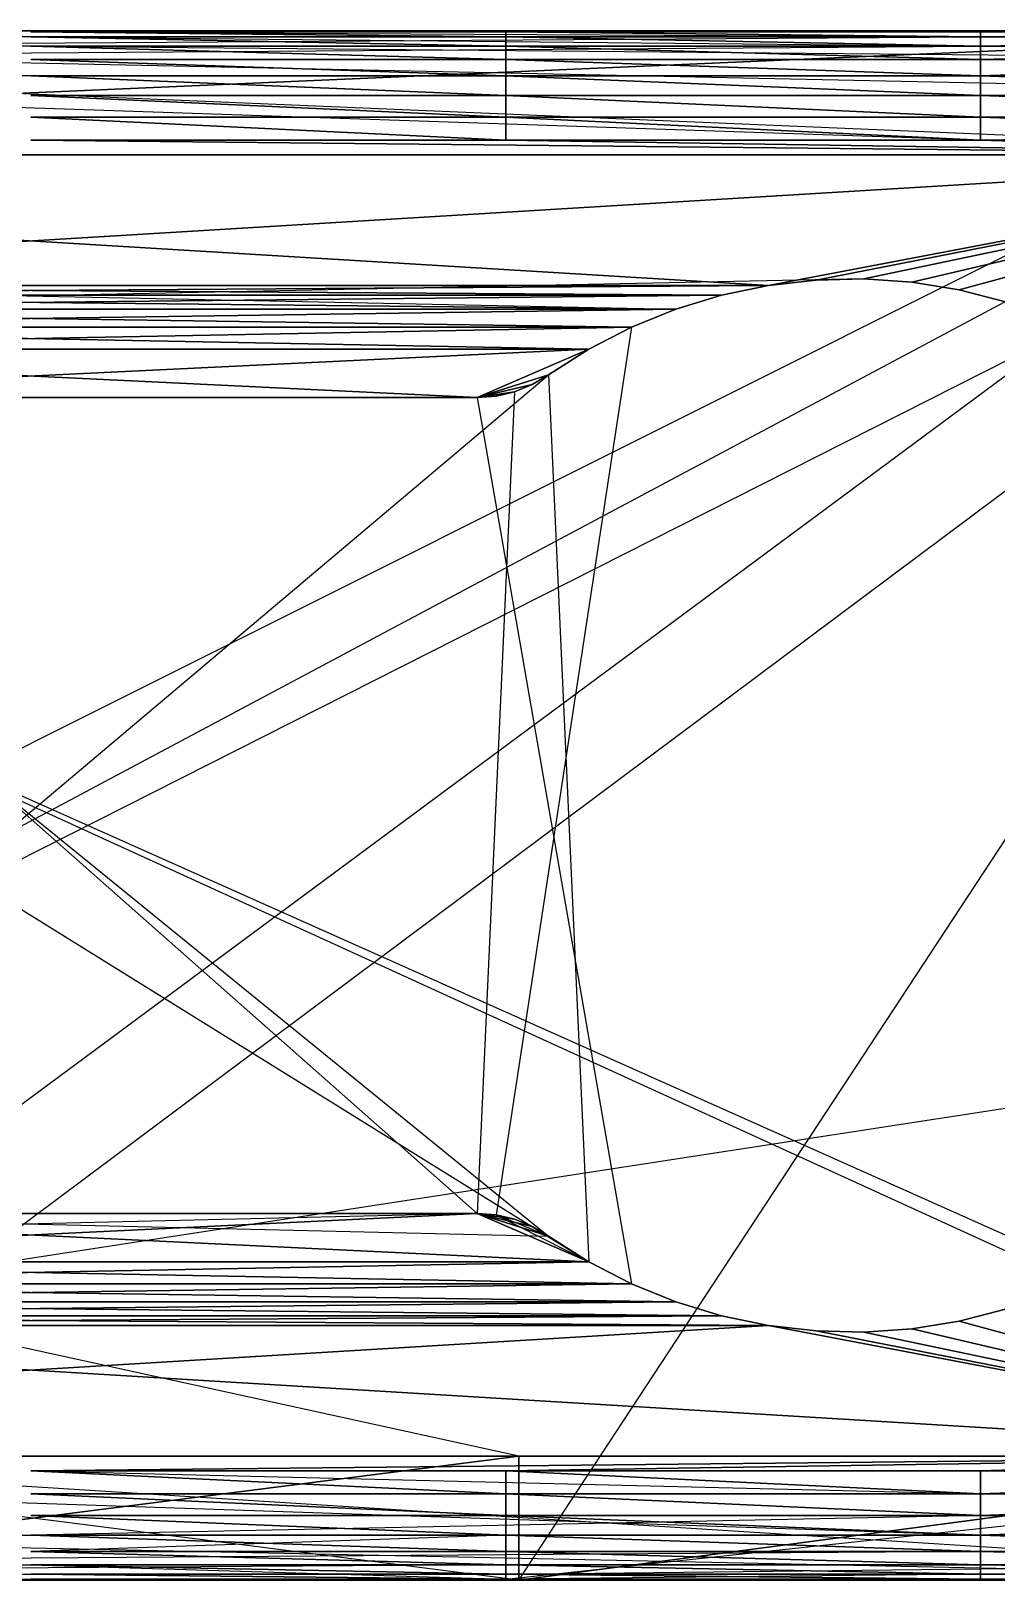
# Model space of a CAD drawing. Extents: x -1 to 48, y -1.5 to 23.
# Drawn here: x 23.5 to 38.76, y -1.47 to 23.01 of the extents above; entities that cross this region are included whole.
import ezdxf

# ---------------------------------------------------------------- set-up
doc = ezdxf.new("R2010")
doc.units = 0
doc.layers.get('0').update_dxf_attribs({"linetype": 'CONTINUOUS'})

msp = doc.modelspace()

# ---------------------------------------------------------------- linework, layer by layer
at = {"color": 7}
for points in [[(23.504, 22.773, -1.918), (31.011, 22.773, -1.918), (31.011, 22.564, -2.226), (31.011, 22.773, -1.918), (23.504, 22.773, -1.918), (31.011, 22.564, -2.226), (31.011, 22.564, -2.226), (38.518, 22.564, -2.226), (31.011, 22.773, -1.918), (31.011, 22.564, -2.226), (31.011, 22.564, -2.226), (38.518, 22.301, -2.489), (38.518, 22.564, -2.226), (31.011, 22.564, -2.226), (38.518, 22.564, -2.226), (38.518, 22.301, -2.489), (46.024, 22.554, -2.238), (38.518, 22.564, -2.226), (38.518, 22.564, -2.226), (46.024, 22.75, -1.958), (38.518, 22.773, -1.918), (38.518, 22.564, -2.226), (31.011, 22.773, -1.918), (38.518, 22.773, -1.918), (31.011, 22.919, -1.575), (31.011, 22.773, -1.918), (23.504, 22.919, -1.575), (31.011, 22.773, -1.918), (31.011, 22.919, -1.575), (23.504, 22.919, -1.575), (38.518, 22.773, -1.918), (46.024, 22.894, -1.649), (38.518, 22.919, -1.575), (38.518, 22.773, -1.918), (31.011, 22.919, -1.575), (38.518, 22.919, -1.575), (31.011, 22.998, -1.212), (31.011, 22.919, -1.575), (23.504, 22.998, -1.212), (31.011, 22.919, -1.575), (31.011, 22.998, -1.212), (23.504, 22.998, -1.212), (38.518, 22.919, -1.575), (46.024, 22.982, -1.319), (38.518, 22.998, -1.212), (38.518, 22.919, -1.575), (31.011, 22.998, -1.212), (38.518, 22.998, -1.212), (46.024, 23.012, -0.979), (31.011, 22.998, -1.212), (31.011, 22.998, -1.212), (38.518, 22.919, -1.575), (38.518, 22.998, -1.212), (31.011, 22.998, -1.212), (46.024, 23.012, -0.979), (0.984, 23.012, -0.979)], [(0.984, 23.012, -0.979), (46.024, 23.012, -0.979), (0.984, 23.012, 9.791)], [(0.984, 23.012, 9.791), (46.024, 23.012, -0.979), (46.024, 23.012, 9.791), (0.984, 23.012, 9.791), (32.325, 3.561, -2.937), (31.686, 3.968, -2.937), (30.559, 4.325, -2.937), (32.325, 3.561, -2.937), (16.45, 4.325, -2.937), (32.325, 3.561, -2.937), (30.559, 4.325, -2.937), (16.45, 4.325, -2.937)], [(0.984, 21.054, 9.791), (46.024, 23.012, 9.791), (0.984, 21.054, 9.791)], [(0.984, 23.012, 9.791), (46.024, 23.012, 9.791), (46.024, 23.012, 9.791), (46.024, 21.054, 9.791), (0.984, 21.054, 9.791), (46.024, 23.012, 9.791), (46.024, 23.012, 9.791), (47.283, 22.554, 9.791), (46.024, 21.054, 9.791), (46.024, 23.012, 9.791), (46.024, 23.012, 9.791), (47.004, 22.75, 9.791), (47.283, 22.554, 9.791), (46.024, 23.012, 9.791), (46.024, 23.012, 9.791), (46.694, 22.894, 9.791), (47.004, 22.75, 9.791), (46.024, 23.012, 9.791), (46.024, 23.012, 9.791), (46.364, 22.982, 9.791), (46.694, 22.894, 9.791), (46.024, 23.012, 9.791), (0.984, 0.492, 9.791)], [(46.024, 23.012, -0.979), (38.518, 22.998, -1.212), (31.011, 22.998, -1.212), (46.024, 23.012, -0.979), (23.504, 22.998, -1.212), (31.011, 22.998, -1.212), (31.011, 22.919, -1.575), (23.504, 22.998, -1.212)], [(23.504, 22.998, -1.212), (46.024, 23.012, -0.979), (23.504, 22.998, -1.212)], [(0.644, 22.982, 9.791), (47.283, 22.554, 9.791)], [(0.901, 22.972, -1.365), (46.364, 21.054, -2.908)], [(0.984, 22.982, -1.319), (46.024, 22.033, -2.675)], [(15.998, 22.773, -1.918), (38.518, 22.919, -1.575), (31.011, 22.919, -1.575), (38.518, 22.773, -1.918), (38.518, 22.919, -1.575), (8.491, 22.919, -1.575)], [(8.491, 22.564, -2.226), (38.518, 22.773, -1.918), (31.011, 22.773, -1.918), (38.518, 22.564, -2.226), (38.518, 22.773, -1.918), (15.998, 22.773, -1.918)], [(46.257, 22.998, 3.427), (15.847, 0.492, 9.791)], [(23.504, 22.919, -1.575), (31.011, 22.919, -1.575), (31.011, 22.773, -1.918), (23.504, 22.919, -1.575)], [(46.024, 22.033, -2.675), (38.518, 21.992, -2.698), (46.024, 21.724, -2.819), (38.518, 21.992, -2.698), (46.024, 22.033, -2.675), (38.518, 22.301, -2.489), (38.518, 21.992, -2.698), (31.011, 22.301, -2.489), (38.518, 22.301, -2.489), (31.011, 22.564, -2.226), (31.011, 22.301, -2.489), (23.504, 22.564, -2.226), (31.011, 22.564, -2.226), (23.504, 22.773, -1.918)], [(46.024, 22.982, -1.319), (38.518, 22.919, -1.575), (38.518, 22.998, -1.212), (46.024, 22.982, -1.319)], [(46.024, 22.894, -1.649), (38.518, 22.773, -1.918), (38.518, 22.919, -1.575), (46.024, 22.894, -1.649)], [(46.024, 22.75, -1.958), (38.518, 22.564, -2.226), (38.518, 22.773, -1.918), (46.024, 22.75, -1.958)], [(0.901, -1.426, -1.365), (46.024, 21.394, -2.908), (38.518, 21.286, -2.924), (46.024, 21.054, -2.937), (46.024, 21.394, -2.908), (46.024, 21.394, -2.908), (38.518, 21.65, -2.844), (38.518, 21.286, -2.924), (46.024, 21.394, -2.908), (46.024, 21.394, -2.908), (46.024, 21.724, -2.819), (38.518, 21.65, -2.844), (46.024, 21.394, -2.908), (38.518, 21.65, -2.844), (46.024, 21.724, -2.819), (38.518, 21.992, -2.698), (38.518, 21.65, -2.844), (31.011, 21.992, -2.698), (38.518, 21.992, -2.698), (31.011, 22.301, -2.489), (31.011, 21.992, -2.698), (23.504, 22.301, -2.489), (31.011, 22.301, -2.489), (23.504, 22.564, -2.226)], [(46.467, 22.76, -1.832), (0.984, -1.466, 9.791)], [(23.504, 21.992, -2.698), (31.011, 21.65, -2.844), (23.504, 21.65, -2.844), (31.011, 21.286, -2.924), (31.011, 21.65, -2.844), (38.518, 21.286, -2.924), (31.011, 21.286, -2.924), (46.024, 21.054, -2.937), (38.518, 21.286, -2.924), (38.518, 21.286, -2.924), (31.011, 21.65, -2.844), (31.011, 21.286, -2.924), (38.518, 21.286, -2.924), (0.984, 22.554, -2.238)], [(23.504, 22.564, -2.226), (31.011, 22.301, -2.489), (31.011, 22.564, -2.226), (23.504, 22.564, -2.226)], [(46.024, 22.554, -2.238), (38.518, 22.301, -2.489), (38.518, 22.564, -2.226), (46.024, 22.554, -2.238)], [(23.504, 21.992, -2.698), (31.011, 21.992, -2.698), (23.504, 22.301, -2.489), (31.011, 22.301, -2.489), (23.504, 22.301, -2.489), (31.011, 21.992, -2.698), (31.011, 22.301, -2.489), (38.518, 22.301, -2.489), (31.011, 22.301, -2.489), (38.518, 21.992, -2.698), (38.518, 22.301, -2.489), (15.998, 22.301, -2.489)], [(23.504, 22.301, -2.489), (31.011, 21.992, -2.698), (23.504, 21.992, -2.698), (31.011, 21.65, -2.844), (31.011, 21.992, -2.698), (38.518, 21.65, -2.844), (31.011, 21.65, -2.844), (38.518, 21.286, -2.924), (38.518, 21.65, -2.844), (38.518, 21.65, -2.844), (31.011, 21.992, -2.698), (31.011, 21.65, -2.844), (38.518, 21.65, -2.844), (38.518, 21.65, -2.844), (38.518, 21.992, -2.698), (31.011, 21.992, -2.698), (38.518, 21.65, -2.844), (46.024, 21.724, -2.819)], [(46.024, 22.313, -2.479), (38.518, 22.301, -2.489), (46.024, 22.033, -2.675), (38.518, 22.301, -2.489), (46.024, 22.313, -2.479)], [(23.504, 21.65, -2.844), (31.011, 21.65, -2.844), (23.504, 21.992, -2.698)], [(23.504, 21.286, -2.924), (31.011, 21.286, -2.924), (23.504, 21.65, -2.844)], [(47.731, 0.05, -1.832), (0.644, 21.054, -2.908)], [(0.984, 21.054, -2.937), (46.024, 21.054, -2.937), (23.504, 21.286, -2.924)], [(46.024, 21.054, -2.937), (38.177, 18.92, -2.937), (38.911, 18.732, -2.937), (38.177, 18.92, -2.937), (46.024, 21.054, -2.937), (37.43, 19.041, -2.937), (38.177, 18.92, -2.937), (37.43, 19.041, -2.937), (46.024, 21.054, -2.937), (36.674, 19.093, -2.937), (37.43, 19.041, -2.937), (36.674, 19.093, -2.937), (46.024, 21.054, -2.937), (35.917, 19.077, -2.937), (36.674, 19.093, -2.937), (35.917, 19.077, -2.937), (46.024, 21.054, -2.937), (35.165, 18.991, -2.937), (35.917, 19.077, -2.937), (35.165, 18.991, -2.937), (46.024, 21.054, -2.937), (0.984, 21.054, -2.937), (35.165, 18.991, -2.937), (11.844, 18.991, -2.937)], [(11.844, 18.991, -2.937), (35.165, 18.991, -2.937), (0.984, 21.054, -2.937)], [(15.847, -1.466, 4.896), (31.216, 0.492, 4.896), (31.216, -1.466, 4.896), (15.847, -1.466, 4.896), (46.024, 21.054, 0), (0.984, 21.054, 0), (46.024, 21.054, 9.791), (46.024, 21.054, 0), (46.024, 21.054, 9.791), (0.984, 21.054, 0)], [(0.984, 21.054, 9.791), (46.024, 21.054, 9.791), (0.984, 21.054, 0)], [(0.984, 21.054, 9.791), (46.024, 0.492, 0), (46.024, 21.054, 0), (46.024, 0.492, 9.791), (46.024, 0.492, 0), (46.024, 0.492, 9.791), (46.024, 21.054, 0), (46.024, 21.054, 9.791), (46.024, 0.492, 9.791), (15.847, 0.492, 9.791)], [(0.984, 21.054, 0), (46.024, 21.054, 0), (11.844, 18.991, 0), (35.165, 18.991, 0), (46.024, 21.054, 0), (35.917, 19.077, 0), (35.165, 18.991, 0), (35.165, 18.991, 0), (11.844, 18.991, 0), (46.024, 21.054, 0), (35.165, 18.991, 0), (35.165, 18.991, 0), (12.585, 18.838, 0)], [(46.024, 21.054, 0), (38.177, 18.92, 0), (37.43, 19.041, 0), (46.024, 21.054, 0), (36.674, 19.093, 0), (46.024, 21.054, 0), (37.43, 19.041, 0), (36.674, 19.093, 0), (36.674, 19.093, 0), (35.917, 19.077, 0), (46.024, 21.054, 0), (36.674, 19.093, 0), (13.31, 18.618, 0), (33.699, 18.618, 0), (14.011, 18.333, 0)], [(23.504, 21.286, -2.924), (46.024, 21.054, -2.937), (31.011, 21.286, -2.924), (23.504, 21.286, -2.924)], [(46.024, -1.466, 9.791), (31.216, -1.466, 9.791), (31.216, -1.466, 9.791), (31.216, 0.492, 9.791), (46.024, 0.492, 9.791), (31.216, -1.466, 9.791), (46.024, 21.054, 9.791)], [(38.911, 18.732, 0), (38.177, 18.92, 0), (46.024, 21.054, 0)], [(10.335, 19.093, -2.937), (33.699, 18.618, -2.937), (13.31, 18.618, -2.937), (32.997, 18.333, -2.937), (33.699, 18.618, -2.937), (32.997, 18.333, -2.937), (14.011, 18.333, -2.937), (32.325, 17.985, -2.937), (32.997, 18.333, -2.937), (14.684, 17.985, -2.937)], [(38.911, 18.732, 0), (38.177, 18.92, -2.937), (38.177, 18.92, 0), (38.911, 18.732, 0), (38.177, 18.92, 0), (37.43, 19.041, -2.937), (37.43, 19.041, 0), (38.177, 18.92, 0), (37.43, 19.041, 0), (36.674, 19.093, -2.937), (36.674, 19.093, 0), (37.43, 19.041, 0), (36.674, 19.093, 0), (35.917, 19.077, -2.937), (35.917, 19.077, 0), (36.674, 19.093, 0), (35.917, 19.077, 0), (35.165, 18.991, -2.937), (35.165, 18.991, 0), (35.917, 19.077, 0), (35.165, 18.991, 0), (34.423, 18.838, -2.937), (34.423, 18.838, 0), (35.165, 18.991, 0), (34.423, 18.838, 0), (33.699, 18.618, -2.937), (33.699, 18.618, 0), (34.423, 18.838, 0), (33.699, 18.618, 0), (32.997, 18.333, -2.937), (32.997, 18.333, 0), (33.699, 18.618, 0), (32.997, 18.333, 0), (32.325, 17.985, -2.937), (32.325, 17.985, 0), (32.997, 18.333, 0), (30.858, 4.302, 0), (31.15, 4.234, 0), (30.559, 4.325, 0), (30.858, 4.302, 0), (30.559, 4.325, 0), (31.15, 4.234, 0), (31.428, 4.122, 0), (30.559, 4.325, 0), (31.686, 3.968, 0), (30.559, 4.325, 0), (31.428, 4.122, 0), (31.686, 3.968, 0), (31.686, 3.968, 0), (32.325, 3.561, 0), (30.559, 4.325, 0), (31.686, 3.968, 0), (30.559, 4.325, 0), (32.325, 3.561, 0), (14.684, 3.561, 0), (30.559, 4.325, 0), (16.45, 4.325, 0)], [(38.911, 18.732, -2.937), (38.177, 18.92, -2.937), (38.911, 18.732, 0), (38.177, 18.92, 0), (38.177, 18.92, -2.937), (37.43, 19.041, -2.937), (38.177, 18.92, 0), (37.43, 19.041, 0), (37.43, 19.041, -2.937), (36.674, 19.093, -2.937), (37.43, 19.041, 0), (36.674, 19.093, 0), (36.674, 19.093, -2.937), (35.917, 19.077, -2.937), (36.674, 19.093, 0), (35.917, 19.077, 0), (35.917, 19.077, -2.937), (35.165, 18.991, -2.937), (35.917, 19.077, 0), (35.165, 18.991, 0), (35.165, 18.991, -2.937), (34.423, 18.838, -2.937), (35.165, 18.991, 0), (34.423, 18.838, 0), (34.423, 18.838, -2.937), (33.699, 18.618, -2.937), (34.423, 18.838, 0), (33.699, 18.618, 0), (33.699, 18.618, -2.937), (32.997, 18.333, -2.937), (33.699, 18.618, 0), (32.997, 18.333, 0), (32.997, 18.333, -2.937), (32.325, 17.985, -2.937), (32.997, 18.333, 0), (32.325, 17.985, 0), (32.325, 17.985, -2.937), (31.686, 17.578, -2.937), (32.325, 17.985, 0), (31.686, 17.578, 0), (32.325, 17.985, 0), (31.686, 17.578, -2.937), (31.686, 17.578, 0), (32.325, 3.561, 0), (32.997, 3.213, -2.937), (32.997, 3.213, 0), (32.325, 3.561, 0), (32.997, 3.213, 0), (33.699, 2.928, -2.937), (33.699, 2.928, 0), (32.997, 3.213, 0), (33.699, 2.928, 0), (34.423, 2.708, -2.937), (34.423, 2.708, 0), (33.699, 2.928, 0), (34.423, 2.708, 0), (35.165, 2.555, -2.937), (35.165, 2.555, 0), (34.423, 2.708, 0), (35.165, 2.555, 0), (35.917, 2.469, -2.937), (35.917, 2.469, 0), (35.165, 2.555, 0), (35.917, 2.469, 0), (36.674, 2.453, -2.937), (36.674, 2.453, 0), (35.917, 2.469, 0), (36.674, 2.453, 0), (37.43, 2.505, -2.937), (37.43, 2.505, 0), (36.674, 2.453, 0), (37.43, 2.505, 0), (38.177, 2.626, -2.937), (38.177, 2.626, 0), (37.43, 2.505, 0), (38.177, 2.626, 0), (38.911, 2.814, -2.937)], [(11.844, 18.991, -2.937), (34.423, 18.838, -2.937), (35.165, 18.991, -2.937), (11.844, 18.991, -2.937)], [(12.585, 18.838, -2.937), (34.423, 18.838, -2.937), (11.844, 18.991, -2.937), (34.423, 18.838, -2.937), (12.585, 18.838, -2.937), (33.699, 18.618, -2.937), (34.423, 18.838, -2.937), (33.699, 18.618, -2.937), (12.585, 18.838, -2.937)], [(11.844, 18.991, 0), (35.165, 18.991, 0), (35.165, 18.991, 0), (34.423, 18.838, 0), (12.585, 18.838, 0), (35.165, 18.991, 0), (12.585, 18.838, 0), (34.423, 18.838, 0), (13.31, 18.618, 0)], [(13.31, 18.618, 0), (34.423, 18.838, 0), (33.699, 18.618, 0), (13.31, 18.618, 0)], [(13.31, 18.618, -2.937), (33.699, 18.618, -2.937), (32.997, 18.333, -2.937), (13.31, 18.618, -2.937)], [(14.011, 18.333, 0), (33.699, 18.618, 0), (32.997, 18.333, 0), (14.011, 18.333, 0)], [(14.011, 18.333, -2.937), (32.997, 18.333, -2.937), (32.325, 17.985, -2.937), (14.011, 18.333, -2.937)], [(14.011, 18.333, -2.937), (31.686, 3.968, -2.937), (32.325, 3.561, -2.937), (31.686, 3.968, 0), (31.686, 3.968, -2.937), (31.686, 3.968, 0), (32.325, 3.561, -2.937), (32.325, 3.561, 0), (31.686, 3.968, 0), (32.325, 3.561, 0), (32.325, 3.561, -2.937), (32.997, 3.213, -2.937), (32.325, 3.561, 0), (32.997, 3.213, 0), (32.997, 3.213, -2.937), (33.699, 2.928, -2.937), (32.997, 3.213, 0), (33.699, 2.928, 0), (33.699, 2.928, -2.937), (34.423, 2.708, -2.937), (33.699, 2.928, 0), (34.423, 2.708, 0), (34.423, 2.708, -2.937), (35.165, 2.555, -2.937), (34.423, 2.708, 0), (35.165, 2.555, 0), (35.165, 2.555, -2.937), (35.917, 2.469, -2.937), (35.165, 2.555, 0), (35.917, 2.469, 0), (35.917, 2.469, -2.937), (36.674, 2.453, -2.937), (35.917, 2.469, 0), (36.674, 2.453, 0), (36.674, 2.453, -2.937), (37.43, 2.505, -2.937), (36.674, 2.453, 0), (37.43, 2.505, 0), (37.43, 2.505, -2.937), (38.177, 2.626, -2.937), (37.43, 2.505, 0), (38.177, 2.626, 0), (38.177, 2.626, -2.937), (38.911, 2.814, -2.937), (38.177, 2.626, 0), (38.911, 2.814, 0)], [(14.011, 18.333, 0), (32.997, 18.333, 0), (14.684, 17.985, 0)], [(14.011, 18.333, 0), (32.325, 17.985, 0), (31.686, 17.578, 0), (30.559, 17.221, 0), (32.325, 17.985, 0), (30.559, 17.221, 0), (31.686, 17.578, 0), (31.428, 17.425, 0), (30.559, 17.221, 0), (31.15, 17.312, 0), (30.559, 17.221, 0), (31.428, 17.425, 0), (31.15, 17.312, 0), (31.15, 17.312, 0), (30.858, 17.244, 0), (30.559, 17.221, 0), (31.15, 17.312, 0), (30.559, 4.325, 0), (14.684, 3.561, 0)], [(14.684, 17.985, 0), (32.997, 18.333, 0), (32.325, 17.985, 0), (14.684, 17.985, 0)], [(16.45, 17.221, -2.937), (30.559, 17.221, -2.937), (30.559, 17.221, -2.937), (32.325, 17.985, -2.937), (14.684, 17.985, -2.937), (30.559, 17.221, -2.937), (30.559, 17.221, -2.937), (31.686, 17.578, -2.937), (32.325, 17.985, -2.937), (30.559, 17.221, -2.937), (30.559, 17.221, -2.937), (31.428, 17.425, -2.937), (31.686, 17.578, -2.937), (30.559, 17.221, -2.937), (30.559, 17.221, -2.937), (31.15, 17.312, -2.937), (31.428, 17.425, -2.937), (30.559, 17.221, -2.937), (30.559, 17.221, -2.937), (30.858, 17.244, -2.937), (31.15, 17.312, -2.937), (30.559, 17.221, -2.937), (32.997, 3.213, -2.937), (14.011, 3.213, -2.937), (33.699, 2.928, -2.937), (32.997, 3.213, -2.937), (33.699, 2.928, -2.937), (13.31, 2.928, -2.937), (34.423, 2.708, -2.937), (33.699, 2.928, -2.937), (34.423, 2.708, -2.937), (12.585, 2.708, -2.937), (35.165, 2.555, -2.937), (34.423, 2.708, -2.937), (11.844, 2.555, -2.937)], [(14.684, 17.985, -2.937), (32.325, 17.985, -2.937), (30.559, 17.221, -2.937), (14.684, 17.985, -2.937)], [(14.684, 17.985, 0), (32.325, 17.985, 0), (16.45, 17.221, 0)], [(16.45, 17.221, 0), (32.325, 17.985, 0), (30.559, 17.221, 0), (16.45, 17.221, 0)], [(15.859, 4.234, 0), (31.686, 17.578, -2.937), (31.428, 17.425, -2.937), (31.686, 17.578, 0), (31.686, 17.578, -2.937), (31.686, 17.578, 0), (31.428, 17.425, -2.937), (31.428, 17.425, 0), (31.686, 17.578, 0), (31.428, 17.425, 0), (31.428, 17.425, -2.937), (31.15, 17.312, -2.937), (31.428, 17.425, 0), (31.15, 17.312, 0), (31.15, 17.312, -2.937), (30.858, 17.244, -2.937), (31.15, 17.312, 0), (30.858, 17.244, 0), (30.858, 17.244, -2.937), (30.559, 17.221, -2.937), (30.858, 17.244, 0), (30.559, 17.221, 0), (30.858, 17.244, 0), (30.559, 17.221, -2.937), (30.559, 17.221, 0), (31.428, 17.425, 0), (31.15, 17.312, -2.937), (31.15, 17.312, 0), (31.428, 17.425, 0), (31.15, 17.312, 0), (30.858, 17.244, -2.937), (30.858, 17.244, 0), (31.15, 17.312, 0), (30.559, 17.221, -2.937), (16.45, 17.221, -2.937), (30.559, 17.221, 0), (30.559, 17.221, -2.937), (30.559, 17.221, 0), (16.45, 17.221, -2.937)], [(15.859, 17.312, -2.937), (30.559, 4.325, -2.937), (30.858, 4.302, -2.937), (30.559, 4.325, 0), (30.559, 4.325, -2.937), (30.559, 4.325, 0), (30.858, 4.302, -2.937), (30.858, 4.302, 0), (30.559, 4.325, 0), (30.858, 4.302, 0), (30.858, 4.302, -2.937), (31.15, 4.234, -2.937), (30.858, 4.302, 0), (31.15, 4.234, 0), (31.15, 4.234, -2.937), (31.428, 4.122, -2.937), (31.15, 4.234, 0), (31.428, 4.122, 0), (31.428, 4.122, -2.937), (31.686, 3.968, -2.937), (31.428, 4.122, 0), (31.686, 3.968, 0), (31.428, 4.122, 0), (31.686, 3.968, -2.937), (31.686, 3.968, 0), (30.858, 4.302, 0), (31.15, 4.234, -2.937), (31.15, 4.234, 0), (30.858, 4.302, 0), (31.15, 4.234, 0), (31.428, 4.122, -2.937), (31.428, 4.122, 0), (31.15, 4.234, 0), (30.559, 4.325, 0), (16.45, 4.325, 0), (30.559, 4.325, -2.937), (30.559, 4.325, 0), (30.559, 4.325, -2.937), (16.45, 4.325, 0)], [(16.45, 17.221, 0), (30.559, 17.221, 0), (16.45, 17.221, -2.937)], [(47.743, 7.346, -1.918), (0.984, 0.152, -2.908)], [(14.684, 3.561, -2.937), (32.325, 3.561, -2.937), (16.45, 4.325, -2.937)], [(16.45, 4.325, -2.937), (31.686, 3.968, -2.937), (31.428, 4.122, -2.937), (30.559, 4.325, -2.937), (31.686, 3.968, -2.937), (30.559, 4.325, -2.937), (31.428, 4.122, -2.937), (31.15, 4.234, -2.937), (30.559, 4.325, -2.937), (30.858, 4.302, -2.937), (30.559, 4.325, -2.937), (31.15, 4.234, -2.937), (30.858, 4.302, -2.937), (32.325, 3.561, -2.937), (14.684, 3.561, -2.937), (32.997, 3.213, -2.937), (32.325, 3.561, -2.937), (32.997, 3.213, -2.937), (14.684, 3.561, -2.937)], [(16.45, 4.325, -2.937), (30.559, 4.325, -2.937), (15.322, 3.968, -2.937)], [(16.45, 4.325, 0), (30.559, 4.325, 0)], [(0.984, 0.492, 0), (46.024, 0.492, 0), (46.024, 0.492, 0), (31.216, 0.492, 4.896), (15.847, 0.492, 4.896), (46.024, 0.492, 0), (46.024, 0.492, 0), (46.024, 0.492, 9.791), (31.216, 0.492, 4.896), (46.024, 0.492, 0), (31.216, 0.492, 4.896), (46.024, 0.492, 9.791), (31.216, 0.492, 9.791), (31.216, 0.492, 4.896), (15.322, 3.968, 0)], [(14.684, 3.561, 0), (32.325, 3.561, 0), (14.011, 3.213, 0)], [(14.011, 3.213, 0), (32.325, 3.561, 0), (32.997, 3.213, 0), (14.011, 3.213, 0)], [(13.31, 2.928, 0), (32.997, 3.213, 0), (33.699, 2.928, 0), (13.31, 2.928, 0)], [(14.011, 3.213, 0), (32.997, 3.213, 0), (13.31, 2.928, 0)], [(14.011, 3.213, -2.937), (32.997, 3.213, -2.937), (33.699, 2.928, -2.937), (14.011, 3.213, -2.937)], [(11.844, 2.555, 0), (34.423, 2.708, 0), (35.165, 2.555, 0), (11.844, 2.555, 0)], [(12.585, 2.708, 0), (34.423, 2.708, 0), (11.844, 2.555, 0)], [(12.585, 2.708, 0), (33.699, 2.928, 0), (34.423, 2.708, 0), (12.585, 2.708, 0)], [(13.31, 2.928, 0), (33.699, 2.928, 0), (12.585, 2.708, 0)], [(12.585, 2.708, 0), (35.165, 2.555, 0), (35.917, 2.469, 0), (46.024, 0.492, 0), (35.165, 2.555, 0), (46.024, 0.492, 0), (35.917, 2.469, 0), (36.674, 2.453, 0), (46.024, 0.492, 0), (37.43, 2.505, 0), (46.024, 0.492, 0), (36.674, 2.453, 0), (37.43, 2.505, 0), (37.43, 2.505, 0), (38.177, 2.626, 0), (46.024, 0.492, 0), (37.43, 2.505, 0), (46.024, 0.492, 0), (38.177, 2.626, 0), (38.911, 2.814, 0)], [(12.585, 2.708, -2.937), (34.423, 2.708, -2.937), (35.165, 2.555, -2.937), (12.585, 2.708, -2.937)], [(13.31, 2.928, -2.937), (33.699, 2.928, -2.937), (34.423, 2.708, -2.937), (13.31, 2.928, -2.937)], [(38.911, 2.814, -2.937), (38.177, 2.626, -2.937), (46.024, 0.492, -2.937)], [(38.911, 2.814, 0), (38.177, 2.626, 0), (38.911, 2.814, 0)], [(0.984, 0.492, 0), (35.165, 2.555, 0), (46.024, 0.492, 0), (0.984, 0.492, 0)], [(11.844, 2.555, 0), (35.165, 2.555, 0), (0.984, 0.492, 0)], [(11.844, 2.555, -2.937), (35.165, 2.555, -2.937), (46.024, 0.492, -2.937), (11.844, 2.555, -2.937)], [(46.024, 0.492, -2.937), (35.165, 2.555, -2.937), (11.844, 2.555, -2.937), (46.024, 0.492, -2.937)], [(46.024, 0.492, -2.937), (35.917, 2.469, -2.937), (35.165, 2.555, -2.937), (46.024, 0.492, -2.937)], [(46.024, 0.492, -2.937), (36.674, 2.453, -2.937), (35.917, 2.469, -2.937), (46.024, 0.492, -2.937)], [(46.024, 0.492, -2.937), (37.43, 2.505, -2.937), (36.674, 2.453, -2.937), (46.024, 0.492, -2.937)], [(46.024, 0.492, -2.937), (38.177, 2.626, -2.937), (37.43, 2.505, -2.937), (46.024, 0.492, -2.937)], [(23.504, -0.104, -2.844), (31.011, -0.104, -2.844), (31.011, -0.446, -2.698), (31.011, -0.104, -2.844), (23.504, -0.104, -2.844), (31.011, -0.446, -2.698), (31.011, -0.446, -2.698), (38.518, -0.446, -2.698), (31.011, -0.104, -2.844), (31.011, -0.446, -2.698), (31.011, -0.446, -2.698), (38.518, -0.755, -2.489), (38.518, -0.446, -2.698), (31.011, -0.446, -2.698), (38.518, -0.446, -2.698), (38.518, -0.755, -2.489), (46.024, -0.487, -2.675), (38.518, -0.446, -2.698), (38.518, -0.446, -2.698), (46.024, -0.178, -2.819), (38.518, -0.104, -2.844), (38.518, -0.446, -2.698), (31.011, -0.104, -2.844), (38.518, -0.104, -2.844), (31.011, 0.26, -2.924), (31.011, -0.104, -2.844), (23.504, 0.26, -2.924), (31.011, -0.104, -2.844), (31.011, 0.26, -2.924), (23.504, 0.26, -2.924), (38.518, -0.104, -2.844), (46.024, 0.152, -2.908), (38.518, 0.26, -2.924), (38.518, -0.104, -2.844), (31.011, 0.26, -2.924), (38.518, 0.26, -2.924), (46.024, 0.492, -2.937), (31.011, 0.26, -2.924), (31.011, 0.26, -2.924), (38.518, -0.104, -2.844), (38.518, 0.26, -2.924), (31.011, 0.26, -2.924), (46.024, 0.492, -2.937), (0.984, 0.492, -2.937)], [(0.984, 0.492, -2.937), (46.024, 0.492, -2.937)], [(0.984, 0.492, 9.791), (47.983, 0.492, 9.791)], [(46.364, -1.436, 9.791), (15.847, 0.492, 9.791)], [(15.847, -1.466, 9.791), (31.216, 0.492, 4.896), (31.216, 0.492, 9.791), (31.216, -1.466, 4.896), (31.216, 0.492, 4.896), (31.216, -1.466, 4.896), (31.216, 0.492, 9.791), (31.216, -1.466, 9.791), (31.216, -1.466, 4.896), (15.847, 0.492, 4.896), (31.216, 0.492, 4.896), (15.847, -1.466, 4.896)], [(15.847, 0.492, 4.896), (46.024, 0.492, 0), (15.847, 0.492, 4.896)], [(46.024, 0.492, -2.937), (38.518, 0.26, -2.924), (31.011, 0.26, -2.924), (46.024, 0.492, -2.937), (23.504, 0.26, -2.924), (31.011, 0.26, -2.924), (31.011, -0.104, -2.844), (23.504, 0.26, -2.924)], [(23.504, 0.26, -2.924), (46.024, 0.492, -2.937), (23.504, 0.26, -2.924)], [(46.024, 0.492, 9.791), (31.216, -1.466, 9.791), (46.024, 0.492, 9.791)], [(8.491, 0.26, -2.924), (46.024, -1.008, -2.238)], [(46.024, 0.152, -2.908), (38.518, -0.104, -2.844), (38.518, 0.26, -2.924), (46.024, 0.152, -2.908)], [(23.504, -1.452, -1.212), (31.011, -1.452, -1.212), (46.024, 0.152, -2.908)], [(46.024, -1.008, -2.238), (38.518, -1.018, -2.226), (46.024, -1.204, -1.958), (38.518, -1.018, -2.226), (46.024, -1.008, -2.238), (38.518, -0.755, -2.489), (38.518, -1.018, -2.226), (31.011, -0.755, -2.489), (38.518, -0.755, -2.489), (31.011, -0.446, -2.698), (31.011, -0.755, -2.489), (23.504, -0.446, -2.698), (31.011, -0.446, -2.698), (23.504, -0.104, -2.844)], [(23.504, -0.446, -2.698), (38.518, -0.446, -2.698), (38.518, -0.104, -2.844), (31.011, -0.104, -2.844), (38.518, -0.446, -2.698), (23.504, -0.755, -2.489)], [(46.024, -0.178, -2.819), (38.518, -0.446, -2.698), (38.518, -0.104, -2.844), (46.024, -0.178, -2.819)], [(23.504, -1.018, -2.226), (31.011, -1.227, -1.918), (23.504, -1.227, -1.918), (31.011, -1.373, -1.575), (31.011, -1.227, -1.918), (38.518, -1.373, -1.575), (31.011, -1.373, -1.575), (38.518, -1.452, -1.212), (38.518, -1.373, -1.575), (46.024, -1.436, -1.319), (38.518, -1.452, -1.212), (46.024, -1.466, -0.979), (46.024, -1.436, -1.319), (46.024, -1.436, -1.319), (38.518, -1.373, -1.575), (38.518, -1.452, -1.212), (46.024, -1.436, -1.319), (0.984, -0.487, -2.675)], [(8.491, -0.755, -2.489), (31.011, -0.755, -2.489), (31.011, -0.446, -2.698), (23.504, -0.446, -2.698), (31.011, -0.755, -2.489), (23.504, -1.018, -2.226)], [(46.024, -1.204, -1.958), (38.518, -1.227, -1.918), (46.024, -1.348, -1.649), (38.518, -1.227, -1.918), (46.024, -1.204, -1.958), (38.518, -1.018, -2.226), (38.518, -1.227, -1.918), (31.011, -1.018, -2.226), (38.518, -1.018, -2.226), (31.011, -0.755, -2.489), (31.011, -1.018, -2.226), (23.504, -0.755, -2.489), (31.011, -0.755, -2.489), (23.504, -0.446, -2.698)], [(46.024, -0.487, -2.675), (38.518, -0.755, -2.489), (38.518, -0.446, -2.698), (46.024, -0.487, -2.675)], [(23.504, -1.018, -2.226), (38.518, -1.018, -2.226), (38.518, -0.755, -2.489), (31.011, -0.755, -2.489), (38.518, -1.018, -2.226), (8.491, -1.227, -1.918)], [(23.504, -0.755, -2.489), (31.011, -1.018, -2.226), (23.504, -1.018, -2.226), (31.011, -1.227, -1.918), (31.011, -1.018, -2.226), (38.518, -1.227, -1.918), (31.011, -1.227, -1.918), (38.518, -1.373, -1.575), (38.518, -1.227, -1.918), (46.024, -1.348, -1.649), (38.518, -1.373, -1.575), (46.024, -1.436, -1.319)], [(23.504, -1.018, -2.226), (31.011, -1.018, -2.226), (31.011, -0.755, -2.489), (23.504, -0.755, -2.489), (31.011, -1.018, -2.226), (23.504, -1.018, -2.226), (31.011, -1.018, -2.226), (23.504, -0.755, -2.489)], [(46.024, -0.767, -2.479), (38.518, -0.755, -2.489), (46.024, -1.008, -2.238), (38.518, -0.755, -2.489), (46.024, -0.767, -2.479)], [(8.491, -1.227, -1.918), (31.011, -1.227, -1.918), (23.504, -1.018, -2.226)], [(23.504, -1.227, -1.918), (31.011, -1.227, -1.918), (38.518, -1.227, -1.918), (38.518, -1.018, -2.226), (31.011, -1.018, -2.226), (38.518, -1.227, -1.918), (31.011, -1.227, -1.918), (38.518, -1.227, -1.918), (31.011, -1.018, -2.226), (31.011, -1.227, -1.918), (8.491, -1.373, -1.575)], [(23.504, -1.373, -1.575), (31.011, -1.373, -1.575), (23.504, -1.227, -1.918), (31.011, -1.452, -1.212), (46.024, -1.466, -0.979), (38.518, -1.452, -1.212), (31.011, -1.452, -1.212), (31.011, -1.373, -1.575), (31.011, -1.452, -1.212), (38.518, -1.452, -1.212), (31.011, -1.373, -1.575), (46.024, -1.204, -1.958)], [(15.847, -1.466, 4.896), (31.216, -1.466, 4.896), (46.024, -1.466, -0.979), (15.847, -1.466, 4.896), (46.024, -1.466, -0.979), (31.216, -1.466, 4.896), (46.024, -1.466, 9.791), (46.024, -1.466, -0.979), (46.024, -1.466, 9.791), (31.216, -1.466, 4.896), (31.216, -1.466, 9.791), (46.024, -1.466, 9.791), (0.644, -1.436, 9.791)], [(0.984, -1.466, -0.979), (46.024, -1.466, -0.979), (23.504, -1.452, -1.212)], [(15.847, -1.466, 4.896), (46.024, -1.466, -0.979), (0.984, -1.466, -0.979)], [(8.491, -1.373, -1.575), (38.518, -1.373, -1.575), (31.011, -1.227, -1.918), (31.011, -1.373, -1.575), (38.518, -1.373, -1.575), (31.011, -1.452, -1.212), (23.504, -1.373, -1.575)], [(23.504, -1.373, -1.575), (31.011, -1.452, -1.212), (31.011, -1.373, -1.575), (23.504, -1.373, -1.575)], [(23.504, -1.452, -1.212), (46.024, -1.466, -0.979), (31.011, -1.452, -1.212), (23.504, -1.452, -1.212)], [(46.024, -1.348, -1.649), (38.518, -1.227, -1.918), (38.518, -1.373, -1.575), (46.024, -1.348, -1.649)]]:
    msp.add_polyline3d(points, dxfattribs=at)

doc.saveas('drawing.dxf')
